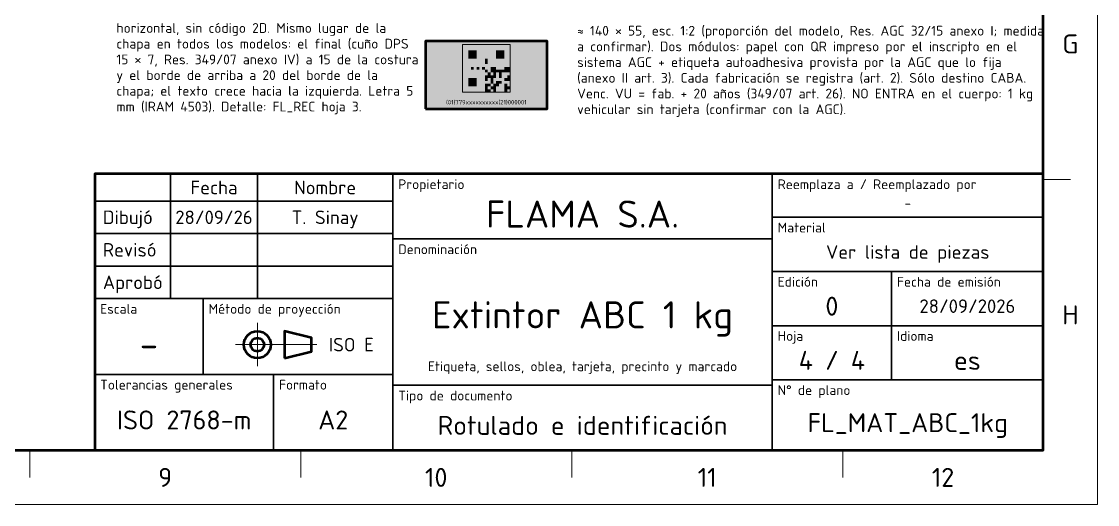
# Model space of a CAD drawing. Header units: millimetres. Extents: x 0 to 2208, y 0 to 420.
# Drawn here: x 2009.5 to 2208, y 0 to 89.1 of the extents above; entities that cross this region are included whole.
import ezdxf
from ezdxf.enums import TextEntityAlignment as Align

# ---------------------------------------------------------------- set-up
doc = ezdxf.new("R2010")
doc.units = ezdxf.units.MM
doc.linetypes.add('IRAM-F-TRAZO-PUNTO', pattern=[20, 15, -2, 1, -2])
for name, color, linetype, lineweight in [('01-VISIBLE', 7, 'CONTINUOUS', 70), ('03-EJE', 1, 'IRAM-F-TRAZO-PUNTO', 18), ('06-TEXTO', 7, 'CONTINUOUS', 25), ('07-RECUADRO', 7, 'CONTINUOUS', 70), ('08-FINA', 5, 'CONTINUOUS', 18), ('10-ROTULO', 7, 'CONTINUOUS', 35), ('11-TEXTO-ROTULO', 7, 'CONTINUOUS', 25), ('13-GRAFICA', 30, 'CONTINUOUS', 18)]:
    doc.layers.add(name, color=color, linetype=linetype, lineweight=lineweight)
doc.styles.add('ISO3098', font='isocpeur.ttf')

msp = doc.modelspace()

# ---------------------------------------------------------------- hatches: boundary and pattern name
at = {"layer": '13-GRAFICA', "true_color": 0xffffff}
h = msp.add_hatch(color=7, dxfattribs=at)
h.dxf.hatch_style = 1
h.paths.add_polyline_path([(2106.5, 73), (2106.5, 85.5), (2084, 85.5), (2084, 73)])
h = msp.add_hatch(color=7, dxfattribs=at)
h.dxf.hatch_style = 1
h.paths.add_polyline_path([(2099.625, 76.125), (2099.625, 84.875), (2090.875, 84.875), (2090.875, 76.125)])
at = {"layer": '13-GRAFICA', "true_color": 0x191919}
h = msp.add_hatch(color=7, dxfattribs=at)
h.dxf.hatch_style = 1
h.paths.add_polyline_path([(2090.875, 84.875), (2091.39, 84.875), (2091.39, 84.36), (2091.39, 81.787), (2091.39, 81.272), (2090.875, 81.272)])
h = msp.add_hatch(color=7, dxfattribs=at)
h.dxf.hatch_style = 1
h.paths.add_polyline_path([(2093.963, 84.875), (2093.963, 84.36), (2091.39, 84.36), (2091.39, 84.875)])
h = msp.add_hatch(color=7, dxfattribs=at)
h.dxf.hatch_style = 1
h.paths.add_polyline_path([(2093.449, 82.301), (2091.904, 82.301), (2091.904, 83.846), (2093.449, 83.846)])
h = msp.add_hatch(color=7, dxfattribs=at)
h.dxf.hatch_style = 1
h.paths.add_polyline_path([(2094.478, 84.875), (2094.478, 81.272), (2093.963, 81.272), (2093.963, 81.787), (2093.963, 84.36), (2093.963, 84.875)])
h = msp.add_hatch(color=7, dxfattribs=at)
h.dxf.hatch_style = 1
h.paths.add_polyline_path([(2096.022, 84.875), (2096.537, 84.875), (2096.537, 84.36), (2096.537, 81.787), (2096.537, 81.272), (2096.022, 81.272)])
h = msp.add_hatch(color=7, dxfattribs=at)
h.dxf.hatch_style = 1
h.paths.add_polyline_path([(2099.11, 84.875), (2099.11, 84.36), (2096.537, 84.36), (2096.537, 84.875)])
h = msp.add_hatch(color=7, dxfattribs=at)
h.dxf.hatch_style = 1
h.paths.add_polyline_path([(2098.596, 82.301), (2097.051, 82.301), (2097.051, 83.846), (2098.596, 83.846)])
h = msp.add_hatch(color=7, dxfattribs=at)
h.dxf.hatch_style = 1
h.paths.add_polyline_path([(2099.625, 84.875), (2099.625, 81.272), (2099.11, 81.272), (2099.11, 81.787), (2099.11, 84.36), (2099.11, 84.875)])
h = msp.add_hatch(color=7, dxfattribs=at)
h.dxf.hatch_style = 1
h.paths.add_polyline_path([(2091.39, 81.272), (2091.39, 81.787), (2093.963, 81.787), (2093.963, 81.272)])
h = msp.add_hatch(color=7, dxfattribs=at)
h.dxf.hatch_style = 1
h.paths.add_polyline_path([(2095.507, 81.787), (2095.507, 82.301), (2094.993, 82.301), (2094.993, 81.787)])
h = msp.add_hatch(color=7, dxfattribs=at)
h.dxf.hatch_style = 1
h.paths.add_polyline_path([(2095.507, 81.272), (2095.507, 81.787), (2094.993, 81.787), (2094.993, 81.272)])
h = msp.add_hatch(color=7, dxfattribs=at)
h.dxf.hatch_style = 1
h.paths.add_polyline_path([(2096.537, 81.272), (2096.537, 81.787), (2099.11, 81.787), (2099.11, 81.272)])
h = msp.add_hatch(color=7, dxfattribs=at)
h.dxf.hatch_style = 1
h.paths.add_polyline_path([(2090.875, 79.728), (2091.39, 79.728), (2091.39, 79.213), (2091.39, 76.64), (2091.39, 76.125), (2090.875, 76.125)])
h = msp.add_hatch(color=7, dxfattribs=at)
h.dxf.hatch_style = 1
h.paths.add_polyline_path([(2093.963, 79.728), (2093.963, 79.213), (2091.39, 79.213), (2091.39, 79.728)])
h = msp.add_hatch(color=7, dxfattribs=at)
h.dxf.hatch_style = 1
h.paths.add_polyline_path([(2092.934, 80.243), (2092.934, 80.757), (2092.419, 80.757), (2092.419, 80.243)])
h = msp.add_hatch(color=7, dxfattribs=at)
h.dxf.hatch_style = 1
h.paths.add_polyline_path([(2093.963, 80.243), (2093.963, 80.757), (2093.449, 80.757), (2093.449, 80.243)])
h = msp.add_hatch(color=7, dxfattribs=at)
h.dxf.hatch_style = 1
h.paths.add_polyline_path([(2094.478, 79.728), (2094.478, 76.125), (2093.963, 76.125), (2093.963, 76.64), (2093.963, 79.213), (2093.963, 79.728)])
h = msp.add_hatch(color=7, dxfattribs=at)
h.dxf.hatch_style = 1
h.paths.add_polyline_path([(2094.993, 80.243), (2094.993, 80.757), (2094.478, 80.757), (2094.478, 80.243)])
h = msp.add_hatch(color=7, dxfattribs=at)
h.dxf.hatch_style = 1
h.paths.add_polyline_path([(2095.507, 79.728), (2095.507, 80.243), (2094.993, 80.243), (2094.993, 79.728)])
h = msp.add_hatch(color=7, dxfattribs=at)
h.dxf.hatch_style = 1
h.paths.add_polyline_path([(2096.022, 79.213), (2096.022, 79.728), (2095.507, 79.728), (2095.507, 79.213)])
h = msp.add_hatch(color=7, dxfattribs=at)
h.dxf.hatch_style = 1
h.paths.add_polyline_path([(2096.537, 80.243), (2096.537, 80.757), (2096.022, 80.757), (2096.022, 80.243)])
h = msp.add_hatch(color=7, dxfattribs=at)
h.dxf.hatch_style = 1
h.paths.add_polyline_path([(2096.537, 79.728), (2096.537, 80.243), (2096.022, 80.243), (2096.022, 79.728)])
h = msp.add_hatch(color=7, dxfattribs=at)
h.dxf.hatch_style = 1
h.paths.add_polyline_path([(2097.051, 80.243), (2097.051, 80.757), (2096.537, 80.757), (2096.537, 80.243)])
h = msp.add_hatch(color=7, dxfattribs=at)
h.dxf.hatch_style = 1
h.paths.add_polyline_path([(2097.051, 79.728), (2097.051, 80.243), (2096.537, 80.243), (2096.537, 79.728)])
h = msp.add_hatch(color=7, dxfattribs=at)
h.dxf.hatch_style = 1
h.paths.add_polyline_path([(2097.051, 79.213), (2097.051, 79.728), (2096.537, 79.728), (2096.537, 79.213)])
h = msp.add_hatch(color=7, dxfattribs=at)
h.dxf.hatch_style = 1
h.paths.add_polyline_path([(2097.566, 79.728), (2097.566, 80.243), (2097.051, 80.243), (2097.051, 79.728)])
h = msp.add_hatch(color=7, dxfattribs=at)
h.dxf.hatch_style = 1
h.paths.add_polyline_path([(2098.081, 79.728), (2098.081, 80.243), (2097.566, 80.243), (2097.566, 79.728)])
h = msp.add_hatch(color=7, dxfattribs=at)
h.dxf.hatch_style = 1
h.paths.add_polyline_path([(2098.081, 79.213), (2098.081, 79.728), (2097.566, 79.728), (2097.566, 79.213)])
h = msp.add_hatch(color=7, dxfattribs=at)
h.dxf.hatch_style = 1
h.paths.add_polyline_path([(2098.596, 79.728), (2098.596, 80.243), (2098.081, 80.243), (2098.081, 79.728)])
h = msp.add_hatch(color=7, dxfattribs=at)
h.dxf.hatch_style = 1
h.paths.add_polyline_path([(2099.11, 80.243), (2099.11, 80.757), (2098.596, 80.757), (2098.596, 80.243)])
h = msp.add_hatch(color=7, dxfattribs=at)
h.dxf.hatch_style = 1
h.paths.add_polyline_path([(2099.11, 79.728), (2099.11, 80.243), (2098.596, 80.243), (2098.596, 79.728)])
h = msp.add_hatch(color=7, dxfattribs=at)
h.dxf.hatch_style = 1
h.paths.add_polyline_path([(2099.625, 80.243), (2099.625, 80.757), (2099.11, 80.757), (2099.11, 80.243)])
h = msp.add_hatch(color=7, dxfattribs=at)
h.dxf.hatch_style = 1
h.paths.add_polyline_path([(2099.625, 79.728), (2099.625, 80.243), (2099.11, 80.243), (2099.11, 79.728)])
h = msp.add_hatch(color=7, dxfattribs=at)
h.dxf.hatch_style = 1
h.paths.add_polyline_path([(2093.449, 77.154), (2091.904, 77.154), (2091.904, 78.699), (2093.449, 78.699)])
h = msp.add_hatch(color=7, dxfattribs=at)
h.dxf.hatch_style = 1
h.paths.add_polyline_path([(2095.507, 78.699), (2095.507, 79.213), (2094.993, 79.213), (2094.993, 78.699)])
h = msp.add_hatch(color=7, dxfattribs=at)
h.dxf.hatch_style = 1
h.paths.add_polyline_path([(2095.507, 78.184), (2095.507, 78.699), (2094.993, 78.699), (2094.993, 78.184)])
h = msp.add_hatch(color=7, dxfattribs=at)
h.dxf.hatch_style = 1
h.paths.add_polyline_path([(2095.507, 77.154), (2095.507, 77.669), (2094.993, 77.669), (2094.993, 77.154)])
h = msp.add_hatch(color=7, dxfattribs=at)
h.dxf.hatch_style = 1
h.paths.add_polyline_path([(2096.022, 78.699), (2096.022, 79.213), (2095.507, 79.213), (2095.507, 78.699)])
h = msp.add_hatch(color=7, dxfattribs=at)
h.dxf.hatch_style = 1
h.paths.add_polyline_path([(2096.022, 77.154), (2096.022, 77.669), (2095.507, 77.669), (2095.507, 77.154)])
h = msp.add_hatch(color=7, dxfattribs=at)
h.dxf.hatch_style = 1
h.paths.add_polyline_path([(2096.537, 78.699), (2096.537, 79.213), (2096.022, 79.213), (2096.022, 78.699)])
h = msp.add_hatch(color=7, dxfattribs=at)
h.dxf.hatch_style = 1
h.paths.add_polyline_path([(2096.537, 78.184), (2096.537, 78.699), (2096.022, 78.699), (2096.022, 78.184)])
h = msp.add_hatch(color=7, dxfattribs=at)
h.dxf.hatch_style = 1
h.paths.add_polyline_path([(2096.537, 77.669), (2096.537, 78.184), (2096.022, 78.184), (2096.022, 77.669)])
h = msp.add_hatch(color=7, dxfattribs=at)
h.dxf.hatch_style = 1
h.paths.add_polyline_path([(2097.051, 78.699), (2097.051, 79.213), (2096.537, 79.213), (2096.537, 78.699)])
h = msp.add_hatch(color=7, dxfattribs=at)
h.dxf.hatch_style = 1
h.paths.add_polyline_path([(2097.051, 77.154), (2097.051, 77.669), (2096.537, 77.669), (2096.537, 77.154)])
h = msp.add_hatch(color=7, dxfattribs=at)
h.dxf.hatch_style = 1
h.paths.add_polyline_path([(2097.566, 77.669), (2097.566, 78.184), (2097.051, 78.184), (2097.051, 77.669)])
h = msp.add_hatch(color=7, dxfattribs=at)
h.dxf.hatch_style = 1
h.paths.add_polyline_path([(2097.566, 77.154), (2097.566, 77.669), (2097.051, 77.669), (2097.051, 77.154)])
h = msp.add_hatch(color=7, dxfattribs=at)
h.dxf.hatch_style = 1
h.paths.add_polyline_path([(2098.081, 78.699), (2098.081, 79.213), (2097.566, 79.213), (2097.566, 78.699)])
h = msp.add_hatch(color=7, dxfattribs=at)
h.dxf.hatch_style = 1
h.paths.add_polyline_path([(2098.081, 77.669), (2098.081, 78.184), (2097.566, 78.184), (2097.566, 77.669)])
h = msp.add_hatch(color=7, dxfattribs=at)
h.dxf.hatch_style = 1
h.paths.add_polyline_path([(2099.11, 78.184), (2099.11, 78.699), (2098.596, 78.699), (2098.596, 78.184)])
h = msp.add_hatch(color=7, dxfattribs=at)
h.dxf.hatch_style = 1
h.paths.add_polyline_path([(2099.11, 77.154), (2099.11, 77.669), (2098.596, 77.669), (2098.596, 77.154)])
h = msp.add_hatch(color=7, dxfattribs=at)
h.dxf.hatch_style = 1
h.paths.add_polyline_path([(2099.625, 78.699), (2099.625, 79.213), (2099.11, 79.213), (2099.11, 78.699)])
h = msp.add_hatch(color=7, dxfattribs=at)
h.dxf.hatch_style = 1
h.paths.add_polyline_path([(2099.625, 78.184), (2099.625, 78.699), (2099.11, 78.699), (2099.11, 78.184)])
h = msp.add_hatch(color=7, dxfattribs=at)
h.dxf.hatch_style = 1
h.paths.add_polyline_path([(2091.39, 76.125), (2091.39, 76.64), (2093.963, 76.64), (2093.963, 76.125)])
h = msp.add_hatch(color=7, dxfattribs=at)
h.dxf.hatch_style = 1
h.paths.add_polyline_path([(2095.507, 76.64), (2095.507, 77.154), (2094.993, 77.154), (2094.993, 76.64)])
h = msp.add_hatch(color=7, dxfattribs=at)
h.dxf.hatch_style = 1
h.paths.add_polyline_path([(2095.507, 76.125), (2095.507, 76.64), (2094.993, 76.64), (2094.993, 76.125)])
h = msp.add_hatch(color=7, dxfattribs=at)
h.dxf.hatch_style = 1
h.paths.add_polyline_path([(2096.022, 76.125), (2096.022, 76.64), (2095.507, 76.64), (2095.507, 76.125)])
h = msp.add_hatch(color=7, dxfattribs=at)
h.dxf.hatch_style = 1
h.paths.add_polyline_path([(2096.537, 76.64), (2096.537, 77.154), (2096.022, 77.154), (2096.022, 76.64)])
h = msp.add_hatch(color=7, dxfattribs=at)
h.dxf.hatch_style = 1
h.paths.add_polyline_path([(2097.051, 76.64), (2097.051, 77.154), (2096.537, 77.154), (2096.537, 76.64)])
h = msp.add_hatch(color=7, dxfattribs=at)
h.dxf.hatch_style = 1
h.paths.add_polyline_path([(2097.051, 76.125), (2097.051, 76.64), (2096.537, 76.64), (2096.537, 76.125)])
h = msp.add_hatch(color=7, dxfattribs=at)
h.dxf.hatch_style = 1
h.paths.add_polyline_path([(2099.11, 76.64), (2099.11, 77.154), (2098.596, 77.154), (2098.596, 76.64)])
h = msp.add_hatch(color=7, dxfattribs=at)
h.dxf.hatch_style = 1
h.paths.add_polyline_path([(2099.11, 76.125), (2099.11, 76.64), (2098.596, 76.64), (2098.596, 76.125)])
h = msp.add_hatch(color=7, dxfattribs=at)
h.dxf.hatch_style = 1
h.paths.add_polyline_path([(2099.625, 76.64), (2099.625, 77.154), (2099.11, 77.154), (2099.11, 76.64)])

# ---------------------------------------------------------------- linework, layer by layer
at = {"layer": '01-VISIBLE'}
for points in [[(2084, 73), (2106.5, 73), (2106.5, 85.5), (2084, 85.5)], [(2058, 27), (2063, 28.25), (2063, 30.75), (2058, 32)]]:
    msp.add_lwpolyline(points, close=True, dxfattribs=at)
for radius in [2.5, 1.25]:
    msp.add_circle((2053, 29.5), radius, dxfattribs=at)
at = {"layer": '03-EJE'}
for p, q in [((2053, 25.5), (2053, 33.5)), ((2049, 29.5), (2064.5, 29.5))]:
    msp.add_line(p, q, dxfattribs=at)
at = {"layer": '07-RECUADRO'}
for points in [[(1639, 10), (2198, 10), (2198, 410), (1639, 410)], [(2023, 10), (2198, 10), (2198, 61), (2023, 61)]]:
    msp.add_lwpolyline(points, close=True, dxfattribs=at)
at = {"layer": '08-FINA'}
for p, q in [((2198, 60), (2203, 60)), ((2011, 10), (2011, 5)), ((2061, 10), (2061, 5)), ((2111, 10), (2111, 5)), ((2161, 10), (2161, 5))]:
    msp.add_line(p, q, dxfattribs=at)
for points in [[(1614, 0), (2208, 0), (2208, 420), (1614, 420)], [(2090.875, 76.125), (2099.625, 76.125), (2099.625, 84.875), (2090.875, 84.875)]]:
    msp.add_lwpolyline(points, close=True, dxfattribs=at)
at = {"layer": '10-ROTULO'}
for points in [[(2023, 56), (2037, 56), (2037, 61), (2023, 61)], [(2037, 56), (2053, 56), (2053, 61), (2037, 61)], [(2053, 56), (2078, 56), (2078, 61), (2053, 61)], [(2078, 49), (2148, 49), (2148, 61), (2078, 61)], [(2148, 53), (2198, 53), (2198, 61), (2148, 61)], [(2023, 50), (2037, 50), (2037, 56), (2023, 56)], [(2037, 50), (2053, 50), (2053, 56), (2037, 56)], [(2053, 50), (2078, 50), (2078, 56), (2053, 56)], [(2148, 43), (2198, 43), (2198, 53), (2148, 53)], [(2023, 44), (2037, 44), (2037, 50), (2023, 50)], [(2037, 44), (2053, 44), (2053, 50), (2037, 50)], [(2053, 44), (2078, 44), (2078, 50), (2053, 50)], [(2078, 22), (2148, 22), (2148, 49), (2078, 49)], [(2023, 38), (2037, 38), (2037, 44), (2023, 44)], [(2037, 38), (2053, 38), (2053, 44), (2037, 44)], [(2053, 38), (2078, 38), (2078, 44), (2053, 44)], [(2148, 33), (2170, 33), (2170, 43), (2148, 43)], [(2170, 33), (2198, 33), (2198, 43), (2170, 43)], [(2023, 24), (2043, 24), (2043, 38), (2023, 38)], [(2043, 24), (2078, 24), (2078, 38), (2043, 38)], [(2148, 23), (2170, 23), (2170, 33), (2148, 33)], [(2170, 23), (2198, 23), (2198, 33), (2170, 33)], [(2023, 10), (2056, 10), (2056, 24), (2023, 24)], [(2056, 10), (2078, 10), (2078, 24), (2056, 24)], [(2078, 10), (2148, 10), (2148, 22), (2078, 22)], [(2148, 10), (2198, 10), (2198, 23), (2148, 23)]]:
    msp.add_lwpolyline(points, close=True, dxfattribs=at)

# ---------------------------------------------------------------- texts
at = {"layer": '06-TEXTO', "style": 'ISO3098'}
for s, p in [('horizontal, sin código 2D. Mismo lugar de la', (2027, 86.5)), ('≈ 140 × 55, esc. 1:2 (proporción del modelo, Res. AGC 32/15 anexo I; medida', (2112, 86)), ('chapa en todos los modelos: el final (cuño DPS', (2027, 83.6)), ('a confirmar). Dos módulos: papel con QR impreso por el inscripto en el', (2112, 83.1)), ('15 × 7, Res. 349/07 anexo IV) a 15 de la costura', (2027, 80.7)), ('sistema AGC + etiqueta autoadhesiva provista por la AGC que lo fija', (2112, 80.2)), ('y el borde de arriba a 20 del borde de la', (2027, 77.8)), ('(anexo II art. 3). Cada fabricación se registra (art. 2). Sólo destino CABA.', (2112, 77.3)), ('chapa; el texto crece hacia la izquierda. Letra 5', (2027, 74.9)), ('Venc. VU = fab. + 20 años (349/07 art. 26). NO ENTRA en el cuerpo: 1 kg', (2112, 74.4)), ('mm (IRAM 4503). Detalle: FL_REC hoja 3.', (2027, 72)), ('vehicular sin tarjeta (confirmar con la AGC).', (2112, 71.5))]:
    msp.add_text(s, height=1.8, dxfattribs=at).set_placement(p, align=Align.BOTTOM_LEFT)
for s, p in [('G', (2203, 85)), ('H', (2203, 35)), ('9', (2036, 5)), ('10', (2086, 5)), ('11', (2136, 5)), ('12', (2179.5, 5))]:
    msp.add_text(s, height=3.5, dxfattribs=at).set_placement(p, align=Align.MIDDLE_CENTER)
at = {"layer": '11-TEXTO-ROTULO', "style": 'ISO3098'}
for s, height, p in [('Fecha', 2.5, (2045, 58.5)), ('Nombre', 2.5, (2065.5, 58.5)), ('FLAMA S.A.', 5, (2113, 53.6)), ('28/09/26', 2.5, (2045, 53)), ('T. Sinay', 2.5, (2065.5, 53)), ('-', 1.8, (2173, 55.6)), ('Ver lista de piezas', 2.5, (2173, 46.6)), ('0', 3.5, (2159, 36.6)), ('28/09/2026', 2.5, (2184, 36.6)), ('Extintor ABC 1 kg', 5, (2113, 35)), ('-', 5, (2033, 29.6)), ('4 / 4', 3.5, (2159, 26.6)), ('Etiqueta, sellos, oblea, tarjeta, precinto y marcado', 1.8, (2113, 25.5)), ('es', 3.5, (2184, 26.6)), ('ISO 2768-m', 3.5, (2039.5, 15.6)), ('A2', 3.5, (2067, 15.6)), ('Rotulado e identificación', 3.5, (2113, 14.6)), ('FL_MAT_ABC_1kg', 3.5, (2173, 15.1))]:
    msp.add_text(s, height=height, dxfattribs=at).set_placement(p, align=Align.MIDDLE_CENTER)
for s, p in [('Propietario', (2079, 60)), ('Reemplaza a / Reemplazado por', (2149, 60)), ('Material', (2149, 52)), ('Denominación', (2079, 48)), ('Edición', (2149, 42)), ('Fecha de emisión', (2171, 42)), ('Escala', (2024, 37)), ('Método de proyección', (2044, 37)), ('Hoja', (2149, 32)), ('Idioma', (2171, 32)), ('Tolerancias generales', (2024, 23)), ('Formato', (2057, 23)), ('N° de plano', (2149, 22)), ('Tipo de documento', (2079, 21))]:
    msp.add_text(s, height=1.8, dxfattribs=at).set_placement(p, align=Align.TOP_LEFT)
for s, p in [('Dibujó', (2024.5, 53)), ('Revisó', (2024.5, 47)), ('Aprobó', (2024.5, 41))]:
    msp.add_text(s, height=2.5, dxfattribs=at).set_placement(p, align=Align.MIDDLE_LEFT)
msp.add_text('ISO E', height=2.5, dxfattribs=at).set_placement((2074.5, 29.5), align=Align.MIDDLE_RIGHT)
at = {"layer": '13-GRAFICA', "style": 'ISO3098'}
msp.add_text('(01)779xxxxxxxxxx(21)000001', height=0.8, dxfattribs=at).set_placement((2095.25, 73.6), align=Align.BOTTOM_CENTER)

doc.saveas('drawing.dxf')
